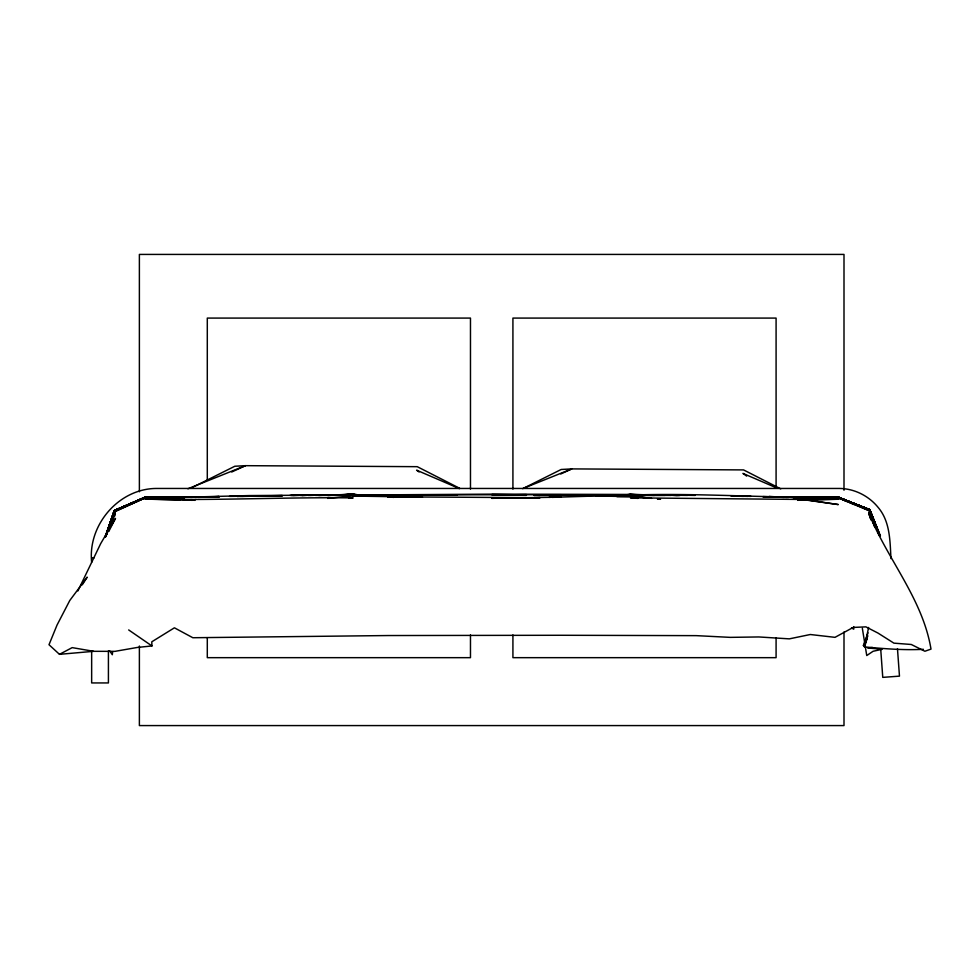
<?xml version="1.0" encoding="UTF-8"?>
<svg xmlns="http://www.w3.org/2000/svg" width="980" height="980" viewBox="0 0 980 980"><rect width="100%" height="100%" fill="white"/><g stroke="black" fill="none" stroke-linecap="round" stroke-linejoin="round"><path stroke-width="1.47" d="M91.654 562.385C87.563 524.876 119.095 488.04 157.253 488.457L839.542 488.457C854.303 488.628 868.623 495.782 877.945 507.187C890.208 521.36 890.012 541.046 890.955 558.637M112.651 651.712L112.308 654.738L109.748 650.941M868.598 627.457L864.568 646.91C884.009 648.723 903.793 650.34 923.43 649.323M114.672 516.178L115.285 513.263L105.938 536.048M879.918 536.146L869.799 509.857L838.549 497.473L869.762 509.821L880.089 535.974L869.701 509.661L838.402 497.411L869.811 509.747L879.942 536.06L869.75 509.588L838.353 497.424L803.392 498.796L817.051 498.428M111.524 524.447L114.954 511.67L145.506 497.669L180.296 499.041L145.506 497.669L114.979 511.303L111.524 524.006M114.783 511.413L108.719 531.013M866.724 639.879L864.568 646.91L863.392 645.44L868.023 632.811M105.999 536.244L114.28 510.886L144.954 497.583L114.378 510.543L145.089 497.191L184.534 497.424M105.889 536.072L114.268 510.727L145.028 497.485L125.661 506.366L133.942 502.581M105.767 535.974L114.305 510.605L145.114 497.522L184.571 497.497L172.211 497.693M105.154 537.126L114.366 510.58L145.089 497.191M105.007 537.163L114.366 510.58L145.199 497.497L114.342 510.69L105.362 537.199L114.305 510.605L145.114 497.522M865.132 642.733L867.864 635.812M865.193 642.758L866.92 638.654L864.397 644.056M77.886 590.965L100.707 543.582L115.481 518.383L108.878 531.209M82.296 584.803L87.171 577.147L69.776 600.495L57.036 625.069L49 644.717L59.474 654.334L93.651 651.32L114.991 651.357L137.359 647.449L151.937 645.942L151.778 641.814L174.416 627.812L192.839 637.735L388.264 635.542L560.952 635.273L696.241 635.64L730.284 637.367L758.826 636.951L789.317 638.862L810.289 634.513L835.009 637.343L853.188 627.433L865.928 626.869L877.958 633.056L893.907 643.149L911.278 644.485L924.887 651.247L931 649.115C922.658 598.755 887.451 559.519 868.758 513.091L871.22 520.111M59.474 654.334L72.189 647.621L93.651 651.32M190.5 488.359L234.833 466.247L245.441 465.672L417.235 466.676L459.718 488.334M523.565 488.248L561.173 469.481L571.781 468.906L743.563 469.91L780.742 488.861M136.588 501.589L144.869 497.644L136.673 501.589M231.709 472.017L245.441 465.672L187.878 488.787M560.793 473.977L571.781 468.906L522.646 488.64M136.686 501.319L144.942 497.522M114.256 510.984L144.783 497.375M218.969 496.64L145.052 497.362L114.427 510.788L145.052 497.399L184.607 497.46L172.407 497.424M145.052 497.399L114.342 510.69L145.138 497.375M327.651 498.379L353.131 495.782L387.81 495.647M872.457 647.462L867.729 647.952L882.159 649.287L873.107 651.271L866.749 655.547L865.279 646.494M687.58 495.39L630.275 494.667L621.296 495.427C691.12 492.327 761.043 497.95 830.893 497.411M348.623 498.281L353.143 497.913C283.686 496.995 214.228 500.792 144.82 499.004L179.867 500.253M619.74 495.439L630.312 494.692L678.54 495.378L630.25 494.582L621.259 495.39L630.275 494.667L677.094 495.39M630.226 494.484L618.209 495.439L630.238 494.496L680.059 495.402L630.238 494.496L654.37 495.402M621.271 495.366L630.275 494.667L616.8 495.427M797.671 500.302L838.917 499.224L803.673 499.702L838.292 504.565L803.784 499.469L630.483 497.84L638.005 498.379M308.1 495.415L353.363 494.422L366.9 495.427M309.607 495.366L353.376 494.459L365.393 495.378L353.315 494.594L363.849 495.378L353.29 494.729L289.97 495.39M619.887 495.415L671.153 495.39M353.376 494.459L318.647 495.378L353.376 494.398L327.712 495.415L353.363 494.422L365.393 495.415M549.057 497.326L561.124 496.946M190.549 497.338L219.14 496.603M190.598 497.338L219.202 496.627M552.059 497.362L595.816 496.002L630.52 496.603L616.947 496.676M795.907 497.35L838.439 497.277L869.713 509.71L879.967 536.158M821.595 498.318L838.292 497.865L869.223 510.776L874.405 526.015M302.012 495.39L318.598 494.986L291.415 495.39M797.487 497.338L838.464 497.277L869.701 509.772L838.317 497.46L869.26 510.592L874.895 527.338M229.516 496.382L282.228 495.672M302.061 495.39L318.623 495.035L291.489 495.39M595.877 495.108L534.039 495.39L665.102 495.353M282.35 495.537L237.074 496.382L282.277 495.758M179.94 497.705L184.473 497.62M198.046 497.35L214.645 497.032L180.002 497.399L184.595 497.387M219.006 496.701L194.885 497.338L219.067 496.689M318.402 495.268L491.764 494.141L630.446 494.447M512.908 494.741L526.444 494.569M292.996 495.39L318.61 495.096M241.766 496.358L249.275 496.272L240.235 496.37M315.438 495.39L365.221 495.415M793.041 497.448L838.525 497.264L869.664 510.066L879.195 534.97L869.664 510.066L838.672 497.387L869.823 510.176L873.29 519.878M803.6 497.681L768.994 496.566L803.6 497.681L838.525 497.264M561.099 497.117L491.788 498.318L526.432 497.632L387.81 496.799M318.574 495.108L249.275 495.574L172.517 497.558M368.26 495.439L353.168 495.5L422.539 495.439L411.992 495.415M381.833 495.39L398.419 495.39M387.884 494.876L561.136 494.704M172.468 497.448L184.62 497.791M827.696 497.448L832.241 497.448M803.527 497.191L768.896 497.105L788.496 497.35M91.654 557.804L94.105 557.828M731.435 495.917L751.023 496.37M172.284 497.754L179.879 497.791M353.057 496.064L422.502 497.154M768.933 497.154L786.977 497.35M793.016 497.399L803.576 497.534L763.04 496.799L788.667 497.338L768.933 496.897L784.123 497.362M747.948 496.37L731.411 496.113L743.465 496.358M762.991 496.603L794.547 497.35M665.004 494.851L695.188 495.402M366.777 495.39L353.351 494.594L300.554 495.39L353.351 494.594L363.837 495.366M195.106 500.315L180.173 499.494L192.178 500.339M863.392 645.44L865.071 645.6M387.81 496.823L393.813 497.387M657.531 498.979L660.532 499.298L657.531 498.955M869.701 509.943L838.451 497.485L869.628 510.078L873.156 519.817M869.701 509.772L838.439 497.277L869.664 510.066M838.574 497.656L859.779 506.354M862.608 507.518L866.847 509.245M838.66 497.889L847.039 501.503L838.782 497.84M777.532 488.31L742.95 473.413L746.65 476.096M459.485 488.653L416.61 470.18L419.073 471.968M849.905 502.679L854.082 504.492M851.534 627.861L853.727 629.209L853.727 626.6M128.674 629.932L151.937 645.942M869.75 509.588L880.444 535.901M871.196 519.755L868.721 512.601L870.314 518.298M862.351 628.401L864.801 643.48M897.472 648.674L899.469 676.139L882.76 677.376L880.775 649.985M844.001 490.245L844.001 254.42L139.381 254.42L139.381 491.776M844.001 631.99L844.001 725.58L139.381 725.58L139.381 646.016M776.087 487.599L776.087 318.084L512.92 318.084L512.92 489.118M776.087 637.956L776.087 657.666L512.92 657.666L512.92 634.93M470.474 489.118L470.474 318.084L207.295 318.084L207.295 479.955M470.474 634.93L470.474 657.666L207.295 657.666L207.295 637.956M108.413 650.916L108.413 682.938L91.654 682.938L91.654 650.892M540.005 497.62L526.444 498.048L540.005 497.681M422.552 494.741L387.884 495.108L457.207 495.084L422.552 494.741M630.593 495.966L595.803 496.052L630.581 496.064L651.541 498.33L630.593 495.966M526.481 494.802L491.825 494.594L526.481 494.802M734.351 496.235L731.337 496.174L734.339 496.297M179.83 498.232L172.247 498.073L179.83 498.232"/></g></svg>
